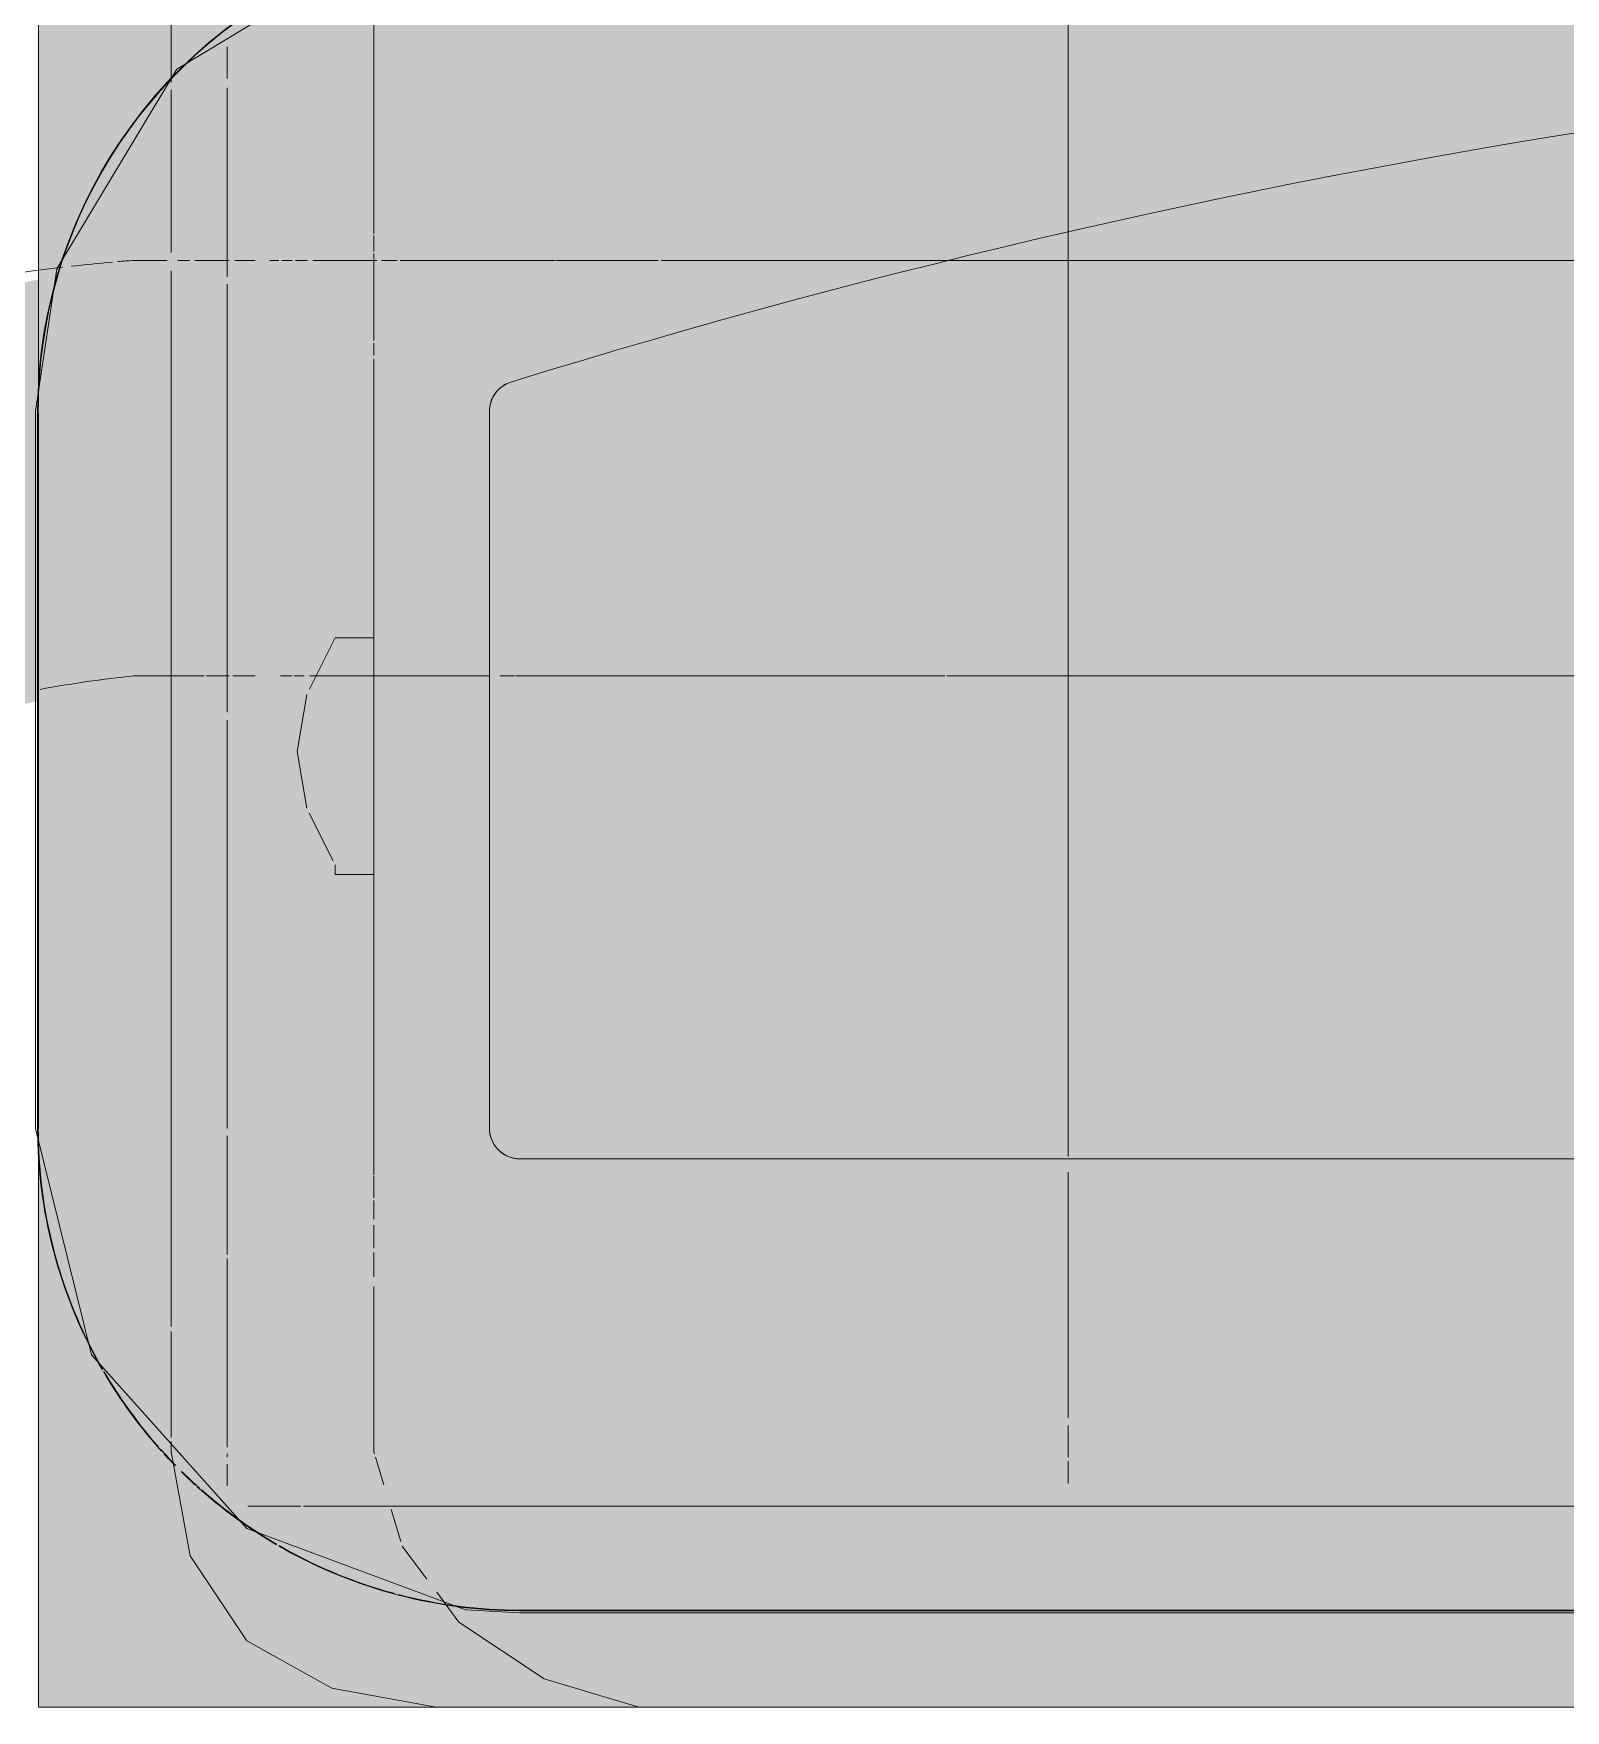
# Model space of a CAD drawing. Header units: metres. Extents: x 147 to 427, y -16 to 162.
# Drawn here: x 164.3663 to 164.477, y 80.6009 to 80.7221 of the extents above; entities that cross this region are included whole.
import ezdxf

# ---------------------------------------------------------------- set-up
doc = ezdxf.new("R2010")
doc.units = ezdxf.units.M
doc.layers.add('1053_ARQ_BASE_MATADOURO_dwg', color=7, linetype='Continuous', lineweight=5, true_color=0x767676)
for name, color, linetype, lineweight in [('A-EQUIPAMENTOS', 7, 'Continuous', 5), ('A_lay', 7, 'Continuous', 5), ('P-SANR-FIXT', 7, 'Continuous', 5)]:
    doc.layers.add(name, color=color, linetype=linetype, lineweight=lineweight)

# ---------------------------------------------------------------- blocks, each defined once
blk = doc.blocks.new('UT_Bacia com caixa acoplada - UT_Bacia com caixa acoplada-3248018-BANHEIROS E VESTIÁRIO')
at = {"layer": 'P-SANR-FIXT', "color": 9, "true_color": 0xc0c0c0}
for p, q in [((0.1649999999998412, -0.01229811905158548), (-0.1650000000001596, -0.01229811905158115)), ((0.2000008217270398, -0.09910397061039598), (0.2000008217270398, -0.04729894077877973))]:
    blk.add_line(p, q, dxfattribs=at)
at = {"layer": 'P-SANR-FIXT', "color": 254, "true_color": 0xd3d3d3}
for p, q in [((-0.1649999999999998, -0.01245945945945865), (0.165, -0.01245945945945865)), ((0.165, -0.01249999999999924), (-0.1649999999999998, -0.01249999999999924)), ((0.165, -0.04509459459459395), (-0.1261014365003053, -0.04509459459459391)), ((0.165, -0.04509459459459381), (-0.1261014365003052, -0.04509459459459381)), ((0.1672043461841086, -0.0991039706103174), (0.1672043461841085, -0.04729894077870246)), ((0.1672043461841087, -0.0991039706103174), (0.1672043461841086, -0.04729894077870244)), ((0.1997989407787032, -0.09910397061031756), (0.1997989407787032, -0.04729894077870239)), ((0.1998394813192438, -0.04729894077870239), (0.1998394813192439, -0.09910397061031756))]:
    blk.add_line(p, q, dxfattribs=at)
at = {"layer": 'P-SANR-FIXT', "color": 254, "true_color": 0xe0e0e0}
for p, q in [((0.1791942856514244, -0.02000242522443307), (-0.1791942856517406, -0.02000242522443307)), ((0.1805895786434754, -0.02000242522443307), (0.1791942856514244, -0.02000242522443307)), ((0.1791942856514244, -0.02000242522443307), (0.1806288055402087, -0.02000242522443307)), ((0.1826626773282037, -0.0200024252244374), (0.1808258526981226, -0.0200024252244374)), ((0.1808922418689295, -0.0200024252244374), (0.1846620993287063, -0.0200024252244374)), ((0.1846620993287063, -0.0200024252244374), (0.1826626773282037, -0.0200024252244374)), ((0.1861473656077814, -0.02304840864685865), (0.1861473656077814, -0.02148769150351684)), ((0.1861473656077835, -0.02378485426664437), (0.1861473656077835, -0.02356000000007867)), ((0.1861473656077814, -0.03790953716597087), (0.1861473656077835, -0.02428338105821894)), ((0.1861473656077835, -0.04675585441887528), (0.1861473656077814, -0.03818229688217734)), ((0.1861473656077835, -0.07679652672417915), (0.1861473656077835, -0.04729894077878406)), ((0.1861473656077857, -0.1082767899953124), (0.1861473656077835, -0.07736909928398951)), ((0.1861473656077835, -0.1224557882103823), (0.1861473656077857, -0.1088133794046105)), ((0.1861473656077814, -0.1254135170797098), (0.1861473656077835, -0.1231372459820696))]:
    blk.add_line(p, q, dxfattribs=at)
at = {"layer": 'P-SANR-FIXT', "color": 254, "true_color": 0xe9e9e9}
for p, q in [((0.1239104824908323, -0.02000242522443307), (0.1083004234524786, -0.02000242522443307)), ((0.123918669840522, -0.0200024252244374), (0.1239104824908323, -0.02000242522443307)), ((0.1691056121095943, -0.02000242522443307), (0.1791942856514244, -0.02000242522443307)), ((0.1254039361195992, -0.02324896832302665), (0.1254039361195992, -0.02164305001015089)), ((0.1254039361196014, -0.02582823378696487), (0.1254039361195992, -0.02356000000007434)), ((0.1254039361196014, -0.04414598076972963), (0.1254039361195992, -0.02639887620452414)), ((-0.1261014365003053, -0.04509459459459391), (0.165, -0.04509459459459395)), ((-0.1261014365003053, -0.04509459459459381), (0.165, -0.04509459459459381)), ((0.1254039361195992, -0.1282582755553453), (0.1254039361196014, -0.04527374010519418)), ((0.1672043461841085, -0.04729894077870246), (0.1672043461841086, -0.0991039706103174)), ((0.1672043461841086, -0.04729894077870245), (0.1672043461841087, -0.0991039706103174))]:
    blk.add_line(p, q, dxfattribs=at)
at = {"layer": 'P-SANR-FIXT', "color": 9, "true_color": 0xc0c0c0, "flags": 128}
for points in [[(0.2000008217270398, -0.04729894077877973), (0.1959483002256706, -0.03095084502694832), (0.1847291668616761, -0.01838843236891198), (0.1689414051646142, -0.01252074578671429), (0.1649999999998412, -0.01229811905158548)], [(0.1753658744907061, -0.1325345878290294), (0.1897803646992655, -0.1238222036973854), (0.1984565347312973, -0.1093858870340055), (0.2000008217270398, -0.09910397061039598)]]:
    blk.add_lwpolyline(points, dxfattribs=at)
at = {"layer": 'P-SANR-FIXT', "color": 254, "true_color": 0xe9e9e9, "flags": 128}
for points in [[(0.1211640322051593, -0.0200024252244374), (0.1234819798489763, -0.02000242522444173), (0.123918669840522, -0.0200024252244374)], [(0.1213221542357644, -0.0200024252244374), (0.1505820486548738, -0.0200024252244374), (0.1691056121095943, -0.02000242522443307)]]:
    blk.add_lwpolyline(points, dxfattribs=at)
at = {"layer": 'P-SANR-FIXT', "color": 254, "true_color": 0xd3d3d3}
for centre, radius, start, end in [((0.165, -0.04729894077870246), 0.03483948131924385, 75.38266893039732, 90.00000000000038), ((0.165, -0.04729894077870246), 0.03483948131924383, 60.00000000000035, 74.2232548483591), ((0.165, -0.04729894077870246), 0.03479894077870317, 59.99999999999996, 73.66922445623365), ((0.165, -0.04729894077870246), 0.03483948131924386, 47.99701652594148, 59.69587061688691), ((0.165, -0.04729894077870246), 0.03479894077870316, 48.64201022634307, 59.6186160159328), ((0.165, -0.04729894077870246), 0.03479894077870316, 45.45557457072506, 48.29641136921044), ((0.165, -0.04729894077870246), 0.03483948131924385, 45.37229597314752, 47.62867765316976), ((0.165, -0.04729894077870246), 0.03479894077870314, 41.73914120327465, 44.40168258015434), ((0.165, -0.04729894077870246), 0.03483948131924388, 42.39967325401157, 44.33723749213146), ((0.165, -0.04729894077870246), 0.03483948131924387, 30.29245808983402, 42.00782670352949), ((0.165, -0.04729894077870246), 0.03479894077870315, 30.36674796210902, 41.37107695379644), ((0.165, -0.04729894077870246), 0.03479894077870317, 16.32726799823375, 30.00000000000004), ((0.165, -0.04729894077870246), 0.03483948131924385, 15.77394814492562, 30.00000000000048), ((0.165, -0.04729894077870246), 0.03479894077870322, 5.088887490341627e-14, 14.55144683302026), ((0.165, -0.04729894077870246), 0.03483948131924385, 4.906927648036953e-13, 14.53451423049734), ((0.165, -0.04729894077870246), 0.002204346184108549, 359.9999999999989, 90.00000000000064), ((0.165, -0.04729894077870246), 0.002204346184108627, 50.96253064223297, 80.49398945268779), ((0.165, -0.04729894077870246), 0.002204346184108624, 1.78111062161957e-13, 45.00000000000004), ((0.1650000000000001, -0.0991039706103174), 0.002204346184108494, 287.227162434752, 0), ((0.1650000000000001, -0.0991039706103174), 0.002204346184108624, 287.2271624347434, 359.9999999999993), ((0.1650000000000001, -0.0991039706103174), 0.03483948131924375, 287.2271624347441, 1.653888434361028e-13), ((0.165, -0.0991039706103174), 0.03479894077870307, 296.2249367244988, 359.9999999999994), ((1.632760593395233e-15, 0.4330317257974887), 0.559333953539004, 252.7728375652484, 287.2271624347505), ((1.632760593395233e-15, 0.4330317257974887), 0.5593339535390041, 252.772837565248, 287.2271624347502)]:
    blk.add_arc(centre, radius, start, end, dxfattribs=at)
at = {"layer": 'P-SANR-FIXT', "color": 254, "true_color": 0xe0e0e0}
for centre, radius, start, end in [((0.165, -0.04729894077870246), 0.03479894077870318, 75.36563982202674, 90), ((0.165, -0.04729894077870246), 0.002204346184108615, 50.96253064223304, 80.49398945268777), ((0.165, -0.04729894077870246), 0.002204346184108552, 44.99999999999996, 75.00000000000088), ((0.1650000000000001, -0.0991039706103174), 0.002204346184108624, 287.2271624347434, 359.9999999999993), ((0.1650000000000001, -0.0991039706103174), 0.002204346184108472, 330.8908649739007, 5.311526318044073e-13), ((0.1650000000000001, -0.0991039706103174), 0.002204346184108482, 287.2271624347522, 316.3362974608517)]:
    blk.add_arc(centre, radius, start, end, dxfattribs=at)
at = {"layer": 'P-SANR-FIXT', "color": 9, "true_color": 0xc0c0c0}
for radius, start, end in [(0.03483948131924384, 74.2232548483591, 75.3826689303973), (0.03479894077870317, 73.66922445623365, 74.98252508480532), (0.03479894077870318, 14.55144683302029, 16.32726799823375), (0.03483948131924387, 14.53451423049734, 15.77394814492563)]:
    blk.add_arc((0.165, -0.04729894077870246), radius, start, end, dxfattribs=at)
at = {"layer": 'P-SANR-FIXT', "color": 254, "true_color": 0xe9e9e9}
for centre, radius, start, end in [((0.165, -0.04729894077870246), 0.002204346184108559, 75.00000000000095, 90.0000000000008), ((0.165, -0.04729894077870246), 0.002204346184108571, 359.9999999999993, 45.00000000000019), ((0.165, -0.04729894077870246), 0.002204346184108603, 5.410710958864718e-13, 35.35142771853825), ((1.632760593395233e-15, 0.4330317257974887), 0.559333953539004, 252.7728375652488, 287.2271624347509), ((1.632760593395233e-15, 0.4330317257974887), 0.5593339535390041, 252.7728375652484, 287.2271624347505)]:
    blk.add_arc(centre, radius, start, end, dxfattribs=at)
at = {"layer": 'P-SANR-FIXT', "color": 7, "true_color": 0xefefef}
blk.add_arc((0.1650000000000001, -0.0991039706103174), 0.002204346184108453, 316.336297460852, 330.8908649739009, dxfattribs=at)
blk = doc.blocks.new('1053_ARQ_BASE_MATADOURO_dwg_acoplada-4039633-BANHEIROS E VESTIÁRIO')
at = {"layer": 'A-EQUIPAMENTOS', "true_color": 0xe2e2e2}
h = blk.add_hatch(color=254, dxfattribs=at)
h.paths.add_polyline_path([(-0.2002302526218179, -0.005489754939260729), (-0.2002302526218179, -0.09503543751138628), (-0.2043315815945648, -0.09503543751138628), (-0.2043315815945583, -0.1278460692935093), (-0.2002302526218135, -0.1278460692935137), (-0.2002441271853023, -0.489712500291207), (-0.1885919676296025, -0.5358962704052108), (-0.1664337464834637, -0.5780593665900623), (-0.135005393778895, -0.613850037029888), (-0.09605990424900249, -0.6412719678432237), (-0.05176955967595728, -0.6587956324672619), (-0.004604764458419271, -0.6654436048154492), (0.04280374735332992, -0.6608450776545356), (0.08781164780830471, -0.6452565453025301), (0.1279085090394416, -0.6195474970185924), (0.1622951856675308, -0.5831810002119359), (0.1867438702683435, -0.5395091850355113), (0.1997697473781865, -0.4911843245076975), (0.1997697473781865, -0.005489754939260729), (-0.2000635928640818, -0.005489754939265061)])
h.paths.add_polyline_path([(-0.1481872503808694, -0.0657990954703169), (-0.1481882678788165, -0.0657997105898234), (-0.149999999985319, -0.06579909579182015)])
at = {"layer": 'A-EQUIPAMENTOS', "color": 254, "true_color": 0xd5d5d5}
for p, q in [((0.1735071160796488, -0.01711018702876282), (0.1717233050099174, -0.01473177226911366)), ((0.1743038767444479, -0.01976605591140475), (0.1736140355862332, -0.01746658538403543)), ((0.1901999797750547, -0.0326353808772287), (0.1901999797750547, -0.0249732464167489)), ((0.1901999797750525, -0.1092400109692225), (0.1901999797750547, -0.03297610262898994)), ((0.1997697473781887, -0.04729906910545191), (0.1997697473781865, -0.09899340475287847)), ((0.1901999797750547, -0.1223243964689264), (0.1901999797750525, -0.1105710744592161))]:
    blk.add_line(p, q, dxfattribs=at)
at = {"layer": 'A-EQUIPAMENTOS', "color": 254, "true_color": 0xe1e1e1}
for p, q in [((0.1754355782858534, -0.0235383943827289), (0.1748422393455234, -0.02156059791497102)), ((0.1755577805660537, -0.0358698602632215), (0.1755577805660559, -0.02814412220961243)), ((0.1755577805660559, -0.03833533491690293), (0.1755577805660537, -0.0365659295343314)), ((0.1755577805660537, -0.04030448335938683), (0.1755577805660537, -0.03863872457520521)), ((0.1755577805660559, -0.04209608268590105), (0.1755577805660537, -0.04075193756570749)), ((0.1755577805660559, -0.04387703130140782), (0.1755577805660537, -0.04227599634726403)), ((0.1755577805660581, -0.102874922878589), (0.1755577805660559, -0.04394775398573082)), ((0.1802236088008406, -0.07007476217580408), (0.1785049131352959, -0.06663737084476663)), ((0.1810835143791015, -0.07452879264754098), (0.1803999595503193, -0.07042746367475718)), ((0.1803999595503193, -0.0786301216203161), (0.1810835143791015, -0.07452879264754098)), ((0.1755577805660559, -0.1040141530479176), (0.1755577805660581, -0.1031491010527484)), ((0.1755577805660559, -0.1104926697803404), (0.1755577805660581, -0.1042209421681472)), ((0.1755577805660581, -0.1118072017832425), (0.1755577805660581, -0.1106329682558611)), ((0.1755577805660559, -0.1296169112247759), (0.1755577805660581, -0.1119097864219428))]:
    blk.add_line(p, q, dxfattribs=at)
at = {"layer": 'A-EQUIPAMENTOS', "color": 9, "true_color": 0xc3c3c3}
for p, q in [((0.1997697473781865, -0.04643975821563485), (0.1997697473781865, -0.04703882208725835)), ((0.1997697473781887, -0.09942857825401194), (0.1997697473781865, -0.1001754986342646))]:
    blk.add_line(p, q, dxfattribs=at)
at = {"layer": 'A-EQUIPAMENTOS', "color": 253, "true_color": 0xaaaaaa}
blk.add_line((0.1997697473781865, -0.1001754986342646), (0.1997697473781865, -0.4897107035870468), dxfattribs=at)
at = {"layer": 'A-EQUIPAMENTOS', "color": 253, "true_color": 0xaaaaaa, "flags": 128}
for points in [[(-0.1907062357404423, -0.005489754939260729), (-0.1758182758474743, -0.005489754939260729), (-0.1743064813428736, -0.005489754939260729), (-0.1722558168565034, -0.005489754939260729), (-0.170077006175416, -0.005489754939260729), (-0.162686049253352, -0.005489754939265061), (-1.970818175323075e-13, -0.005489754939260729), (0.1640531589105503, -0.005489754939260729), (0.1715111766023253, -0.005489754939260729), (0.1977190828918098, -0.005489754939260729), (0.1997697473781865, -0.005489754939260729), (0.1997697473781865, -0.007251202221353378), (0.1997697473781887, -0.009217759092153733), (0.1997697473781865, -0.04643975821563485)], [(0.1710167628661547, -0.01378971607743159), (0.1694057871068975, -0.01164174839841476), (0.1632537936477435, -0.007540419425635298), (0.156418245359777, -0.005489754939260729)], [(0.1901999797750547, -0.02468816071828527), (0.1901999797750547, -0.02394573531672714), (0.1888328701174601, -0.01642663219998285), (0.1847315411446806, -0.01027463874082449), (0.1785795476855266, -0.006856864596855326), (0.1710604445688061, -0.005489754939265061)], [(0.1859996343937466, -0.1778940964083502), (0.1888328701174601, -0.1736442428227897), (0.1901999797750547, -0.1661251397060411), (0.1901999797750525, -0.1228548739494636)]]:
    blk.add_lwpolyline(points, dxfattribs=at)
at = {"layer": 'A-EQUIPAMENTOS', "color": 254, "true_color": 0xe1e1e1, "flags": 128}
for points in [[(0.1755577805660559, -0.02813383216058344), (0.1755577805660537, -0.02394573531672714), (0.1755095553160012, -0.02378498448322289)], [(0.1783492950639123, -0.06632613470200371), (0.1783492950639123, -0.06564257987319776), (0.177665740235128, -0.06564257987319776), (0.1756150757487534, -0.06564257987319776)], [(0.1756150757487556, -0.08273145059306956), (0.1776657402351302, -0.08273145059306956), (0.1783492950639123, -0.08273145059306956), (0.1801979031960212, -0.07903423432890802)]]:
    blk.add_lwpolyline(points, dxfattribs=at)
blk = doc.blocks.new('1053_ARQ_BASE_MATADOURO_dwg_A$C51235BF3-4039635-BANHEIROS E VESTIÁRIO')
at = {"layer": 'A-EQUIPAMENTOS', "true_color": 0xe2e2e2}
blk.add_hatch(color=254, dxfattribs=at).paths.add_polyline_path([(0.001627097575493281, 0.1103316787629479), (0.001627094837883897, 0.09033176676415951), (0.008410840808540156, 0.06711125300135165), (0.02015013445595327, 0.045959410210172), (0.0362665109074577, 0.02791851558500587), (0.05596582036734054, 0.0138775513871028), (0.0782773606042221, 0.004528399497164924), (0.1021017092278086, 0.0003317482768659261), (0.6927620922468715, 0.0006798660200777476), (0.7203690436351868, 0.006226888771746315), (0.7473608211122752, 0.01915106728963082), (0.771266878378461, 0.03957644166463762), (0.7879243159092887, 0.06253360436972917), (0.7990085652561736, 0.09033162333062891), (0.7990085694180197, 0.1103316247462392), (0.7681110172705128, 0.1103316284715317), (0.7681110153914114, 0.09033163078732993), (0.7588779297555892, 0.07199615843608838), (0.7458432233376406, 0.05613627680666547), (0.729643442192708, 0.04352649855493688), (0.7110696978695692, 0.03478261849399705), (0.6887993669526118, 0.03033164183046154), (0.1021017206077307, 0.03033174574715588), (0.08300286792189, 0.03452654588418073), (0.06551547536118865, 0.04327603864279775), (0.0507070932055467, 0.05604609502629067), (0.03935469164275468, 0.07239083435000589), (0.03252464879167593, 0.09033175930372477), (0.03252464786035389, 0.1103316731750156)])
at = {"layer": 'A-EQUIPAMENTOS', "color": 254, "true_color": 0xe1e1e1}
for p, q in [((0.5174051372726384, 0.03033174574375153), (0.6079247547827336, 0.03033174574375153)), ((0.623534813821086, 0.03033174574375153), (0.63231410453194, 0.03033174574375153)), ((0.6324630141732478, 0.03033174574375153), (0.6634466700491937, 0.03033174574375153)), ((0.6635495682167359, 0.03033174574375153), (0.6645681081113919, 0.03033174574375153)), ((0.6653478257520354, 0.03033174574375153), (0.6783386128697338, 0.03033174574375153)), ((0.6787355517906504, 0.03033174574375153), (0.6794465116519703, 0.03033174574375153)), ((0.679599563830417, 0.03033174574375153), (0.6804387796327546, 0.03033174574375153)), ((0.6822718398211385, 0.03033174574375153), (0.6838825164811659, 0.03033174574375153)), ((0.5722326765645623, 0.0003317482769489289), (0.6079247494690928, 0.0003317482769489289)), ((0.6235348085074454, 0.0003317482769489289), (0.652938513985598, 0.0003317482769489289)), ((0.6531686282282511, 0.0003317482769489289), (0.6605424439237679, 0.0003317482769489289)), ((0.6606271113971296, 0.0003317482769489289), (0.6717959349836408, 0.0003317482769489289)), ((0.6720121701778767, 0.0003317482769489289), (0.6731573279594462, 0.0003317482769489289)), ((0.6734748838151412, 0.0003317482769489289), (0.6781067478066554, 0.0003317482769489289)), ((0.6785005390724359, 0.0003317482769489289), (0.6793651531101307, 0.0003317482769489289)), ((0.6795995585167762, 0.0003317482769489289), (0.6803666017217103, 0.0003317482769489289)), ((0.6805745547112056, 0.0003317482769489289), (0.6812019671090453, 0.0003317482769489289)), ((0.6822718345074976, 0.0003317482769489289), (0.6837439929012467, 0.0003317482769489289))]:
    blk.add_line(p, q, dxfattribs=at)
at = {"layer": 'A-EQUIPAMENTOS', "color": 254, "true_color": 0xeaeaea}
for p, q in [((0.6079247547827336, 0.03033174574375153), (0.623534813821086, 0.03033174574375153)), ((0.6079247494690928, 0.0003317482769489289), (0.6235348085074454, 0.0003317482769489289))]:
    blk.add_line(p, q, dxfattribs=at)
at = {"layer": 'A-EQUIPAMENTOS', "color": 254, "true_color": 0xd5d5d5}
for p, q in [((0.6841431148934888, 0.03033174574375153), (0.6857973473169007, 0.03033174574375153)), ((0.685948121650388, 0.03033174574375153), (0.6910290352243466, 0.03033174574375153)), ((0.684143109579848, 0.0003317482769489289), (0.6866313989563239, 0.0003317482769489289)), ((0.6870266343436244, 0.0003317482769489289), (0.6878491906555648, 0.0003317482769489289)), ((0.6886173139107473, 0.0003317482769489289), (0.6910290277737658, 0.0003317482769489289))]:
    blk.add_line(p, q, dxfattribs=at)
at = {"layer": 'A-EQUIPAMENTOS', "color": 253, "true_color": 0xaaaaaa}
blk.add_arc((0.6820759854454082, 0.1208487115800381), 0.1208491658938304, 276.7048596825556, 345.3731910626143, dxfattribs=at)
at = {"layer": 'A-EQUIPAMENTOS', "color": 254, "true_color": 0xd5d5d5}
for centre, radius, start, end in [((0.6810312305751722, 0.1226894240826368), 0.09289734084292374, 276.1782557548197, 280.4059271815288), ((0.6820759854454082, 0.1208487115800381), 0.1208491658938303, 274.2486178663262, 274.8051055228816), ((0.6820759854454082, 0.1208487115800381), 0.1208491658938303, 274.9886631478112, 276.4104667192485)]:
    blk.add_arc(centre, radius, start, end, dxfattribs=at)
blk = doc.blocks.new('1053_ARQ_BASE_MATADOURO_dwg_arq geral tgov-4039641-BANHEIROS E VESTIÁRIO')
at = {"layer": 'A_lay', "true_color": 0xaaaaaa}
h = blk.add_hatch(dxfattribs=at)
h.set_pattern_fill('FP_2', color=253, style=0, pattern_type=2)
h.set_pattern_definition([(90, (-0.43, 0), (-0.6125, 3.750480822388769e-17), []), (180, (-0.43, 0), (-7.500961644777538e-17, -0.6125), [])])
h.paths.add_polyline_path([(24.14822966558878, -2.590337723493509), (24.34668848430756, -2.590337723493509), (24.34668848617021, -2.570337669923834), (24.35711169127281, -2.543755948195614), (24.37443017339716, -2.519522556491582), (24.39488060643955, -2.501460239128137), (24.42011803813465, -2.488107217893872), (24.44778382906244, -2.481047816574507), (24.44778389646691, -2.100627074018052), (24.45969536727237, -2.053763900475781), (24.48241961285681, -2.011083122204752), (24.51465026883401, -1.975038358556181), (24.55453446924392, -1.947701739729681), (24.60170110257065, -1.930412727799137), (24.64778392725351, -1.924848058689153), (24.69578848891625, -1.930644801806689), (24.74103337716413, -1.947701772775767), (24.78091756788637, -1.975038405736567), (24.81314821108991, -2.011083180807156), (24.83587244154896, -2.05376396713129), (24.8477838964902, -2.10062714479857), (24.84801408497169, -2.462491778656773), (24.85188516124636, -2.462491780519418), (24.85188515810315, -2.480337759479812), (25.0435953682756, -2.480337793007427), (25.06741971116231, -2.484534449271102), (25.08973124521658, -2.493883603560301), (25.10943054890619, -2.507924567627021), (25.1255469207727, -2.525965459945286), (25.13728621164604, -2.547117298814979), (25.14406995708142, -2.570337807759578), (25.14406995428745, -2.590337723493509), (25.20822966611032, -2.590337723493509), (25.20857040762403, -2.577749533310771), (25.20956941184659, -2.575337723807483), (25.21115859805836, -2.573266656039101), (25.21322966584524, -2.571677469851447), (25.21564147536016, -2.570678465656952), (25.21822966577039, -2.570337723940543), (25.23172966530565, -2.570337723940543), (25.23229188906947, -2.502567209542501), (25.23394024605172, -2.498587723800029), (25.23656240333169, -2.495170461926163), (25.23997966522405, -2.49254830467031), (25.24395915097815, -2.490899947716144), (25.24822966521625, -2.490337723866038), (25.69005279557332, -2.489758873858138), (25.69005279557332, -2.305361665785245), (25.67319045179525, -2.300570495755752), (25.66048261489881, -2.293489695058125), (25.6489995422104, -2.282656683052507), (25.6404691541467, -2.26915374881843), (25.63556113606093, -2.253954797804725), (25.63469310683336, -2.237441443778986), (25.63792745828897, -2.221627729924193), (25.64474618449123, -2.207481917441733), (25.65489248926583, -2.195376899609588), (25.66914911699511, -2.185566048785049), (25.68238361811501, -2.180331684575382), (25.69822966633384, -2.178331807255677), (25.69822966633384, -1.840337721630862), (25.6999333749813, -1.827396769664991), (25.70517960382572, -1.815010341770665), (25.71287432694717, -1.804982383361788), (25.72322966577504, -1.7970364524095), (25.73528871325037, -1.792041431395917), (25.74822966521625, -1.790337722748453), (26.04822966502999, -1.790337722748453), (26.06117061713225, -1.79204143129126), (26.07322966476641, -1.797036452239057), (26.08358500376472, -1.804982383168904), (26.09153093488745, -1.81533772201921), (26.09652595605986, -1.827396769560334), (26.09822966484371, -1.840337721630862), (26.09822966484371, -1.890337724238568), (26.14822966558878, -1.890337724238568), (26.14822966558878, -1.780337722971968), (26.13564147528566, -1.779996981255558), (26.13322966577073, -1.778997977061068), (26.13115859798386, -1.77740879087341), (26.1295694117721, -1.775337723105032), (26.12857040754952, -1.77292591360174), (26.12822966580298, -1.770337723195487), (26.1282296659194, -1.75683772377663), (26.06045915165085, -1.756275499913447), (26.0564796659166, -1.754627142951052), (26.05306240404554, -1.752004985692392), (26.05044024678688, -1.748587723821333), (26.04879188982449, -1.744608238087091), (26.0482296659613, -1.740337723866035), (26.04879188982449, -1.736067209644989), (26.05044024678688, -1.732087723910742), (26.05306240404554, -1.728670462039679), (26.0564796659166, -1.726048304781023), (26.06045915165085, -1.724399947818628), (26.0647296658719, -1.723837723955441), (26.12822966603581, -1.723837723955441), (26.12857040754953, -1.707749532267686), (26.1295694117721, -1.705337722764399), (26.13115859798386, -1.703266654996021), (26.13322966577073, -1.701677468808372), (26.13564147528566, -1.700678464613872), (26.13822966569587, -1.700337722897467), (26.14822966558878, -1.700337722897463), (26.14822966558878, -0.6403377242385664), (26.0682296627203, -0.640337720513274), (26.0682296619054, -0.5203377194701926), (25.06822966330238, -0.5203377027063872), (25.06822966178898, -0.640337720513274), (24.45035819185451, -0.6403377242385664), (24.45679644057709, -0.6907394992518904), (24.45233918597225, -0.7433611013209628), (24.43884068512246, -0.7902279483165116), (24.41372752324061, -0.8369780234875127), (24.38208004072005, -0.8751394929172793), (24.34339159642901, -0.9063709795454671), (24.29821500297418, -0.9296274920725964), (24.24862514034852, -0.9433059665715883), (24.19857312708918, -0.946711321308133), (24.14822966558878, -0.9398319423197975), (24.14822966558878, -1.491993306204606), (24.16822985885684, -1.491993308067254), (24.19543186246981, -1.500559960448424), (24.21949643750553, -1.515864625159915), (24.23878904551218, -1.536867763255968), (24.25199927441829, -1.562142778306973), (24.25822984566931, -1.589972915127805), (24.25822973763589, -2.190702747553518), (24.25199915706233, -2.218532880990659), (24.23878892002448, -2.243807890363888), (24.21949630562927, -2.26481102087366), (24.19543172638218, -2.280115676605596), (24.1682297210211, -2.288682319223814), (24.14822966558878, -2.288682315498521), (24.14822966558878, -2.566552797289576)])
h.paths.add_polyline_path([(25.33881944254991, -1.89612029306584), (25.31076829042305, -1.895991699770027), (25.31126877618972, -1.786815233528545), (25.33931992796734, -1.786943826824358)])
h.paths.add_polyline_path([(24.91423196881097, -1.894173905253342), (24.88618081703336, -1.89404531195753), (24.88668130233437, -1.784868843853403), (24.9147324542284, -1.784997439011864)])
h.paths.add_polyline_path([(25.09859698836245, -1.771114109083943), (25.0846018277809, -1.766745014116098), (25.06582320493199, -1.766382090747289), (25.04914619342908, -1.748782759532265), (25.0323656562252, -1.73503077402704), (25.03411137824896, -1.709176868200236), (25.03894692333434, -1.672555740922621), (25.06203579623271, -1.633975697681241), (25.06693442736305, -1.631757171824507), (25.08584454504326, -1.60766544006758), (25.10471115121637, -1.595922693610123), (25.12309623917119, -1.589067157357864), (25.14346680289619, -1.591215172782472), (25.18513299990464, -1.639499943703345), (25.20181055064332, -1.668537851422957), (25.19795052509308, -1.720935761928488), (25.17139230039921, -1.758372414857079), (25.1269650813194, -1.770477404817874)])
h.paths.add_polyline_path([(25.41367495758478, -1.638537568971445), (25.40688530134522, -1.617704171687297), (25.39265089295823, -1.605508645996383), (25.38578134099972, -1.604163127019935), (25.38117737509329, -1.571510870009592), (25.39263235987183, -1.538559015840223), (25.39271265582666, -1.521043159067563), (25.40820811456088, -1.524985045194559), (25.4079016650796, -1.537796758115222), (25.41375832294598, -1.544386623427205), (25.42649868025929, -1.526178818195993), (25.43720943701938, -1.53136719018214), (25.44794882577863, -1.580173972994021), (25.44152869086266, -1.604985905811123), (25.43542127411066, -1.612342693053915)])
h.paths.add_polyline_path([(25.38408867316339, -1.362791229854271), (25.38044382966704, -1.362120595948671), (25.37709675402819, -1.360529458425995), (25.37427554392033, -1.358126250678928), (25.37217246015004, -1.355074747343953), (25.37093082440076, -1.351582903330491), (25.37063525209688, -1.347888682037526), (25.37478968244996, -1.266596270725062), (25.34537185786776, -1.266988560557295), (25.33534069592152, -1.23647995479398), (25.3763191695327, -1.236667808145214), (25.37725730559159, -1.227788581602238), (25.37884844311426, -1.22444150596339), (25.38125165086133, -1.221620295855528), (25.38430315419631, -1.219517212085239), (25.38779499820977, -1.218275576335947), (25.39148921950273, -1.217980004032079), (25.39513406299909, -1.218650637937674), (25.39848113863794, -1.220241775460354), (25.40130234874579, -1.222644983207413), (25.40340543251609, -1.225696486542392), (25.40464706826538, -1.229188330555849), (25.40474253695011, -1.236798105761344), (25.41185339773093, -1.236830703914101), (25.41011066548545, -1.266758188605239), (25.40321304963455, -1.266726568341187), (25.39832058707454, -1.352982652284107), (25.39672944955186, -1.356329727922955), (25.39432624180481, -1.359150938030816), (25.39127473846982, -1.361254021801111), (25.38778289445637, -1.362495657550398)])
h.paths.add_polyline_path([(24.84570530604124, -1.36147697025437), (24.84203324102436, -1.360976398108649), (24.83861585619351, -1.359542482183943), (24.8356860406774, -1.35727294148088), (24.83344345656172, -1.35432244144777), (24.83204093224791, -1.350892053785937), (24.83157404745017, -1.347215553745562), (24.8319550291637, -1.264107814058592), (24.86034770414718, -1.264237971976333), (24.85946615040433, -1.351017776680179), (24.85803223447963, -1.354435161511035), (24.85576269377656, -1.357364977027138), (24.85281219374345, -1.359607561142811), (24.84938180608162, -1.361010085456625)])
h.paths.add_polyline_path([(24.89086396771036, -1.334182113408976), (24.8911815403264, -1.264906464144521), (24.90149198961463, -1.234491107985306), (24.89115149667505, -1.234443705528906), (24.89208504778817, -1.030797811224988), (24.9041487375509, -1.036807134747437), (24.91014744888545, -1.035774366930061), (24.90880028798729, -1.329645516350795), (24.89968617493306, -1.329603733494809)])
h.paths.add_polyline_path([(24.86048493115251, -1.234303124248913), (24.83209225616902, -1.23417296819382), (24.83260916335525, -1.22693748788608), (24.83404307905534, -1.223520102962188), (24.83631261956552, -1.220590287298079), (24.83926311945063, -1.218347702989521), (24.84269350701942, -1.216945178451086), (24.84637000702806, -1.2164782934123), (24.85004207207667, -1.216978865316983), (24.85345945700057, -1.218412781017068), (24.85638927266467, -1.22068232152725), (24.85863185697323, -1.223632821412354), (24.86003438151166, -1.227063208981142), (24.86050126655045, -1.23073970898979)])
h.paths.add_polyline_path([(25.05241319863144, -1.021757256239583), (25.04802821460199, -1.009877651929786), (25.02188894769662, -0.9476123116909765), (24.9914710439045, -0.9264530185609343), (24.96339143614769, -0.9683988876640113), (24.94424402213209, -1.003584869205886), (24.93822884513084, -1.019324280321529), (24.92272415246772, -1.017574066302033), (24.92202502733581, -0.96107079088681), (24.89173952688016, -0.9603803418576043), (24.89007869316284, -0.9223246667533416), (24.94078561558873, -0.9256554264574579), (24.93944017868508, -0.908952405676175), (24.94558852002975, -0.8625662717967542), (24.96211821772177, -0.8336100634186794), (24.98451064457204, -0.8209121581166275), (24.99910639168248, -0.8248050250112351), (25.01425793906692, -0.8464217372237951), (25.03136868833117, -0.9005756843834445), (25.03208534047026, -0.9316525831817898), (25.05254704027922, -0.9329966399817939), (25.05608141783178, -0.9405912384390167), (25.05638958001528, -0.972301362082296)])
for name, p, rotation in [('1053_ARQ_BASE_MATADOURO_dwg_acoplada-4039633-BANHEIROS E VESTIÁRIO', (24.64755355706437, -2.590337812900703), 179.9999898619997), ('1053_ARQ_BASE_MATADOURO_dwg_A$C51235BF3-4039635-BANHEIROS E VESTIÁRIO', (25.14569705177562, -2.480006044730707), 180)]:
    blk.add_blockref(name, p, dxfattribs=dict(rotation=rotation))
blk = doc.blocks.new('1053_ARQ_BASE_MATADOURO_dwg-3625622-BANHEIROS E VESTIÁRIO')
blk.add_blockref('1053_ARQ_BASE_MATADOURO_dwg_arq geral tgov-4039641-BANHEIROS E VESTIÁRIO', (130.2097949645677, 83.1860339743535))

msp = doc.modelspace()

# ---------------------------------------------------------------- block references
at = {"layer": '1053_ARQ_BASE_MATADOURO_dwg', "color": 253, "true_color": 0xaaaaaa}
msp.add_blockref('1053_ARQ_BASE_MATADOURO_dwg-3625622-BANHEIROS E VESTIÁRIO', (9.709115587533281, 0), dxfattribs=at)
at = {"layer": 'P-SANR-FIXT', "color": 254, "true_color": 0xe0e0e0, "rotation": 179.999989898014}
msp.add_blockref('UT_Bacia com caixa acoplada - UT_Bacia com caixa acoplada-3248018-BANHEIROS E VESTIÁRIO', (164.5664641101391, 80.59569628982646), dxfattribs=at)

doc.saveas('drawing.dxf')
